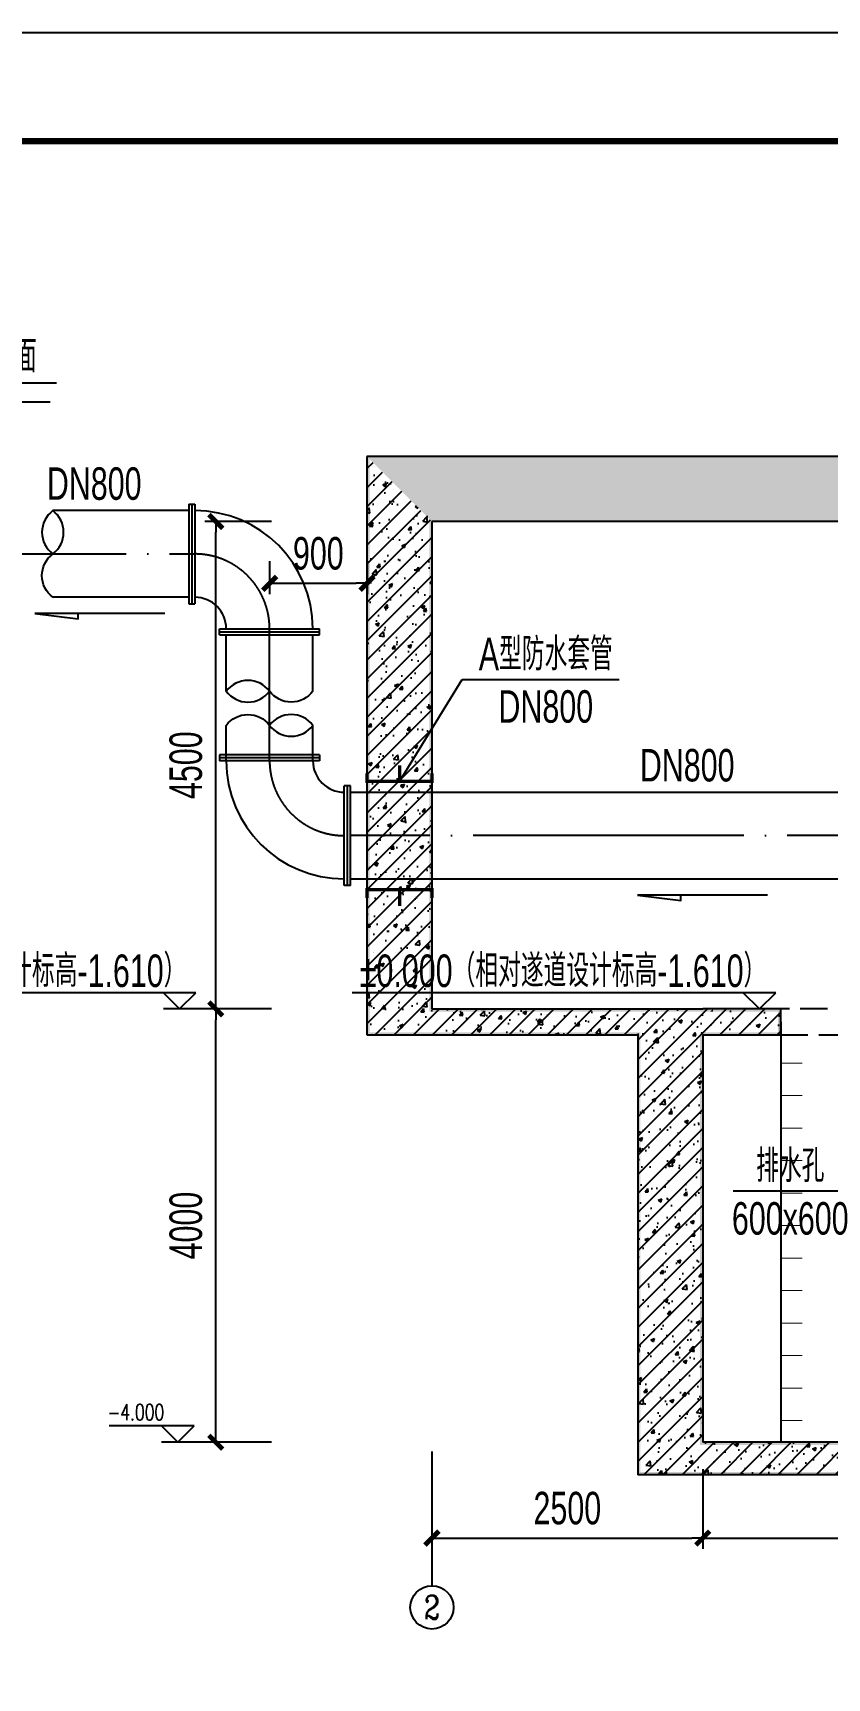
# Model space of a CAD drawing. Extents: x -316592 to 60787, y -138940 to -60306.
# Drawn here: x -6881 to 451, y -92084 to -76897 of the extents above; entities that cross this region are included whole.
import ezdxf
from ezdxf.enums import TextEntityAlignment as Align

# ---------------------------------------------------------------- set-up
doc = ezdxf.new("R2010")
doc.units = 0
doc.header["$LTSCALE"] = 1000
doc.header["$MEASUREMENT"] = 0
doc.linetypes.add('CENTER', pattern=[2.9, 2.5, -0.2, 0, -0.2])
doc.linetypes.add('DASH', pattern=[0.35, 0.25, -0.1])
for name, color, linetype in [('---GPS_废水管_DN', 74, 'Continuous'), ('AXIS', 4, 'Continuous'), ('AXIS_TEXT', 7, 'Continuous'), ('DIM_ELEV', 4, 'Continuous'), ('HIDE_B', 7, 'Continuous'), ('PUB_DIM', 7, 'Continuous'), ('PUB_HATCH', 246, 'Continuous'), ('PUB_TEXT', 7, 'Continuous'), ('PUB_WALL', 9, 'Continuous'), ('WALL', 8, 'Continuous'), ('WINDOW', 8, 'Continuous'), ('WP_CENTER', 11, 'CENTER'), ('WP_D', 4, 'Continuous'), ('WP_D_OTH', 7, 'Continuous'), ('图框', 7, 'Continuous'), ('管道', 4, 'Continuous')]:
    doc.layers.add(name, color=color, linetype=linetype)
doc.styles.add('_TCH_AXIS', font='COMPLEX', dxfattribs={"bigfont": 'GBCBIG'})
doc.styles.add('_TCH_DIM', font='simplex1.shx', dxfattribs={"bigfont": 'hztxt.shx'})
doc.styles.add('COMPLEX', font='COMPLEX')
doc.styles.add('HZ', font='HZTXT_E.SHX', dxfattribs={"width": 0.7, "bigfont": 'HZTXT.SHX'})
doc.dimstyles.new('LZGPS', dxfattribs={"dimscale": 100, "dimtxt": 3, "dimasz": 1, "dimexe": 1, "dimexo": 2, "dimgap": 1.25, "dimtad": 1, "dimdec": 0, "dimzin": 0, "dimdsep": 46, "dimtxsty": 'HZ', "dimblk": '$dimbk', "dimcen": 2, "dimclrd": 256, "dimclre": 256, "dimazin": 0, "dimtfac": 1, "dimtdec": 0, "dimtix": 1, "dimtmove": 2, "dimatfit": 3, "dimfxl": 0, "dimtolj": 1, "dimtzin": 0, "dimarcsym": 0})
pattern_1 = [(45, (-74754.78, -25657.92), (-88.38835, 88.38835), []), (50, (-74754.78, -25657.92), (358.6301, -31.3761), [37.5, -412.5]), (355, (-74754.78, -25657.92), (-69.3757, 376.0961), [30, -330]), (100.4514, (-74724.9, -25660.54), (289.2547, 344.7198), [31.8701, -350.571]), (46.1842, (-74754.78, -25557.92), (533.6205, -82.7595), [56.25, -618.75]), (96.6356, (-74710.3, -25564.8), (467.3314, 487.059), [47.8051, -525.8565]), (351.1842, (-74754.8, -25557.9), (467.331, 487.0593), [45, -495]), (21, (-74704.78, -25582.92), (298.4535, -201.30945), [37.5, -412.5]), (326, (-74704.78, -25582.92), (121.6577, 362.575), [30, -330]), (71.4514, (-74679.9, -25599.7), (420.1113, 161.2652), [31.8701, -350.571]), (37.5, (-74754.78, -25657.92), (6.07993, 166.44693), [0, -326, 0, -335, 0, -331.25]), (7.5, (-74754.78, -25657.92), (131.53477, 197.20586), [0, -191, 0, -318.5, 0, -126.25]), (327.5, (-74866.28, -25657.92), (266.91122, -11.27744), [0, -125, 0, -390, 0, -517.5]), (317.5, (-74916.28, -25657.92), (291.5931, 50.0525), [0, -162.5, 0, -259, 0, -367.5])]

# ---------------------------------------------------------------- blocks, each defined once
blk = doc.blocks.new('$dimbk')
blk.add_line((0, 0), (-1, 0))
blk.add_lwpolyline([(-0.64, -0.64, 0.45, 0.45, 0), (0.64, 0.64, 0.45, 0.45, 0)], format="xyseb")
blk = doc.blocks.new('*D52')
at = {"layer": 'Defpoints', "color": 0}
for p in [(-3197, -89957), (-697, -89957), (-697, -90792)]:
    blk.add_point(p, dxfattribs=at)
at = {"layer": 'PUB_DIM', "lineweight": -2}
for p, q in [((-3197, -90157), (-3197, -90892)), ((-697, -90157), (-697, -90892)), ((-3097, -90792), (-797, -90792))]:
    blk.add_line(p, q, dxfattribs=at)
at = {"layer": 'PUB_DIM', "lineweight": -2, "xscale": 100, "yscale": 100, "zscale": 100, "rotation": 180}
blk.add_blockref('$dimbk', (-3197, -90792), dxfattribs=at)
at = {"layer": 'PUB_DIM', "lineweight": -2, "xscale": 100, "yscale": 100, "zscale": 100}
blk.add_blockref('$dimbk', (-697, -90792), dxfattribs=at)
at = {"layer": 'PUB_DIM', "color": 0, "insert": (-1947, -90517), "char_height": 300, "attachment_point": 5, "style": 'HZ'}
blk.add_mtext('\\A1;2500', dxfattribs=at)
blk = doc.blocks.new('*D53')
at = {"layer": 'Defpoints', "color": 0}
for p in [(-697, -89957), (6803, -89957), (6803, -90792)]:
    blk.add_point(p, dxfattribs=at)
at = {"layer": 'PUB_DIM', "lineweight": -2}
for p, q in [((-697, -90157), (-697, -90892)), ((6803, -90157), (6803, -90892)), ((-597, -90792), (6703, -90792))]:
    blk.add_line(p, q, dxfattribs=at)
at = {"layer": 'PUB_DIM', "lineweight": -2, "xscale": 100, "yscale": 100, "zscale": 100, "rotation": 180}
blk.add_blockref('$dimbk', (-697, -90792), dxfattribs=at)
at = {"layer": 'PUB_DIM', "lineweight": -2, "xscale": 100, "yscale": 100, "zscale": 100}
blk.add_blockref('$dimbk', (6803, -90792), dxfattribs=at)
at = {"layer": 'PUB_DIM', "color": 0, "insert": (3053, -90517), "char_height": 300, "attachment_point": 5, "style": 'HZ'}
blk.add_mtext('\\A1;7500', dxfattribs=at)
blk = doc.blocks.new('*D54')
at = {"layer": 'Defpoints', "color": 0}
for p in [(-5193, -81407), (-4479, -81407), (-4479, -85907)]:
    blk.add_point(p, dxfattribs=at)
at = {"layer": 'PUB_DIM', "lineweight": -2}
for p, q in [((-4679, -81407), (-5293, -81407)), ((-5193, -85807), (-5193, -81507)), ((-4679, -85907), (-5293, -85907))]:
    blk.add_line(p, q, dxfattribs=at)
at = {"layer": 'PUB_DIM', "lineweight": -2, "xscale": 100, "yscale": 100, "zscale": 100}
for p, rotation in [((-5193, -81407), 90), ((-5193, -85907), 270)]:
    blk.add_blockref('$dimbk', p, dxfattribs=dict(at, rotation=rotation))
at = {"layer": 'PUB_DIM', "color": 0, "insert": (-5468, -83657), "char_height": 300, "attachment_point": 5, "rotation": 90, "style": 'HZ'}
blk.add_mtext('\\A1;4500', dxfattribs=at)
blk = doc.blocks.new('*D55')
at = {"layer": 'Defpoints', "color": 0}
for p in [(-5193, -85907), (-4479, -85907), (-4479, -89907)]:
    blk.add_point(p, dxfattribs=at)
at = {"layer": 'PUB_DIM', "lineweight": -2}
for p, q in [((-4679, -85907), (-5293, -85907)), ((-5193, -89807), (-5193, -86007)), ((-4679, -89907), (-5293, -89907))]:
    blk.add_line(p, q, dxfattribs=at)
at = {"layer": 'PUB_DIM', "lineweight": -2, "xscale": 100, "yscale": 100, "zscale": 100}
for p, rotation in [((-5193, -85907), 90), ((-5193, -89907), 270)]:
    blk.add_blockref('$dimbk', p, dxfattribs=dict(at, rotation=rotation))
at = {"layer": 'PUB_DIM', "color": 0, "insert": (-5468, -87907), "char_height": 300, "attachment_point": 5, "rotation": 90, "style": 'HZ'}
blk.add_mtext('\\A1;4000', dxfattribs=at)
blk = doc.blocks.new('_AXISO')
blk.add_circle((0, 0), 0.5)
at = {"layer": 'AXIS_TEXT', "style": 'COMPLEX', "width": 1.041667}
blk.add_attdef('A', text='', height=0.56, dxfattribs=at).set_placement((-0.25, -0.28), (0.25, -0.28), align=Align.FIT)
blk = doc.blocks.new('$BG_1')
blk.add_lwpolyline([(10.23, 1.77), (-1.77, 1.77), (0, 0), (1.77, 1.77)])
at = {"style": 'HZ', "width": 0.7}
blk.add_attdef('BG', text='', height=2.5, dxfattribs=at).set_placement((4.22, 2.77), align=Align.CENTER)
blk = doc.blocks.new('*D93')
at = {"layer": '---GPS_废水管_DN', "lineweight": -2}
for p, q in [((-4696, -81772), (-4696, -82078)), ((-3796, -81772), (-3796, -82078)), ((-4596, -81978), (-3896, -81978))]:
    blk.add_line(p, q, dxfattribs=at)
at = {"layer": 'Defpoints', "color": 0}
for p in [(-4696, -81572), (-3796, -81572), (-3796, -81978)]:
    blk.add_point(p, dxfattribs=at)
at = {"layer": '---GPS_废水管_DN', "lineweight": -2, "xscale": 100, "yscale": 100, "zscale": 100, "rotation": 180}
blk.add_blockref('$dimbk', (-4696, -81978), dxfattribs=at)
at = {"layer": '---GPS_废水管_DN', "lineweight": -2, "xscale": 100, "yscale": 100, "zscale": 100}
blk.add_blockref('$dimbk', (-3796, -81978), dxfattribs=at)
at = {"layer": '---GPS_废水管_DN', "color": 0, "insert": (-4246, -81703), "char_height": 300, "attachment_point": 5, "style": 'HZ'}
blk.add_mtext('\\A1;900', dxfattribs=at)
blk = doc.blocks.new('_ARROW2')
blk.add_line((-600, 0), (600, 0))
blk.add_lwpolyline([(600, 0), (202, 50), (202, 0)])
blk.add_solid([(202, 50), (202, 0), (600, 0), (202, 50)])

msp = doc.modelspace()

# ---------------------------------------------------------------- hatches: boundary and pattern name
at = {"layer": 'PUB_HATCH'}
h = msp.add_hatch(dxfattribs=at)
h.set_pattern_fill('钢筋混凝土', color=256, scale=50, style=0)
h.set_pattern_definition(pattern_1)
h.paths.add_polyline_path([(-3196.8, -81407), (-3796.8, -80807), (-3796.8, -86147), (-3771.8, -86122), (-3221.8, -85932), (-3196.8, -85907)])
h = msp.add_hatch(dxfattribs=at)
h.set_pattern_fill('钢筋混凝土', color=256, scale=50, style=0)
h.set_pattern_definition(pattern_1)
h.paths.add_polyline_path([(6803.2, -81407), (7403.2, -80807), (-3796.8, -80807), (-3196.8, -81407)])
h = msp.add_hatch(dxfattribs=at)
h.set_pattern_fill('钢筋混凝土', color=256, scale=50, style=0)
h.set_pattern_definition(pattern_1)
h.paths.add_polyline_path([(-3221.8, -85932), (-3771.8, -86122), (-3796.8, -86147), (-1296.8, -86147), (-1271.8, -86122), (-896.8, -86067), (-696.8, -85932), (-696.8, -85907), (-3196.8, -85907)])
h = msp.add_hatch(dxfattribs=at)
h.set_pattern_fill('钢筋混凝土', color=256, scale=50, style=0)
h.set_pattern_definition(pattern_1)
h.paths.add_polyline_path([(-721.8, -86122), (-696.8, -86147), (23.7, -86147), (23.7, -85907), (-696.8, -85907), (-696.8, -85932), (-896.8, -86067)])
h = msp.add_hatch(dxfattribs=at)
h.set_pattern_fill('钢筋混凝土', color=256, scale=50, style=0)
h.set_pattern_definition(pattern_1)
h.paths.add_polyline_path([(-896.8, -86067), (-1271.8, -86122), (-1296.8, -86147), (-1296.8, -90207), (-1271.8, -90182), (-721.8, -89932), (-696.8, -89907), (-696.8, -86147), (-721.8, -86122)])
h = msp.add_hatch(dxfattribs=at)
h.set_pattern_fill('钢筋混凝土', color=256, scale=50, style=0)
h.set_pattern_definition(pattern_1)
h.paths.add_polyline_path([(7003.2, -90007), (6828.2, -89932), (6803.2, -89907), (-696.8, -89907), (-721.8, -89932), (-1271.8, -90182), (-1296.8, -90207), (6803.2, -90207), (6803.2, -90182)])
at = {"layer": 'PUB_WALL'}
for points in [[(-3796.8, -80807), (-3796.8, -86147), (-3771.8, -86122), (-3771.8, -80832)], [(7403.2, -80807), (-3796.8, -80807), (-3771.8, -80832), (7378.2, -80832)], [(-3196.8, -81407), (-3196.8, -85907), (-3221.8, -85932), (-3221.8, -81382)], [(6803.2, -81407), (-3196.8, -81407), (-3221.8, -81382), (6828.2, -81382)], [(-3196.8, -85907), (-696.8, -85907), (-696.8, -85932), (-3221.8, -85932)], [(23.7, -85907), (-696.8, -85907), (-696.8, -85932), (-1.3, -85932)], [(-602.6, -85907), (-602.6, -85907), (-627.6, -85932), (-602.6, -85932)], [(23.7, -86147), (23.7, -85907), (-1.3, -85932), (-1.3, -86122)], [(-3796.8, -86147), (-1296.8, -86147), (-1271.8, -86122), (-3771.8, -86122)], [(-1296.8, -86147), (-1296.8, -90207), (-1271.8, -90182), (-1271.8, -86122)], [(-696.8, -86147), (-696.8, -89907), (-721.8, -89932), (-721.8, -86122)], [(-696.8, -86147), (23.7, -86147), (-1.3, -86122), (-721.8, -86122)], [(6803.2, -89907), (-696.8, -89907), (-721.8, -89932), (6828.2, -89932)], [(6803.2, -90207), (-1296.8, -90207), (-1271.8, -90182), (6803.2, -90182)]]:
    msp.add_hatch(color=256, dxfattribs=at).paths.add_polyline_path(points)

# ---------------------------------------------------------------- linework, layer by layer
at = {"layer": '---GPS_废水管_DN'}
for p, q in [((-3495.9, -83807, -1800), (-2917.3, -82864.7, -1800)), ((-2917.3, -82864.7, -1800), (-1467.8, -82864.7, -1800)), ((614.6, -87590.4), (-415.4, -87590.4))]:
    msp.add_line(p, q, dxfattribs=at)
for points in [[(-6697, -82107, -0.5), (-6697, -81707, 0.5), (-6697, -81307, 0.5), (-6697, -81707, 0.5)], [(-4295.9, -82974.2, -0.5), (-4695.9, -82974.2, 0.5), (-5095.9, -82974.2, 0.5), (-4695.9, -82974.2, 0.5)], [(-5095.9, -83289.4, -0.5), (-4695.9, -83289.4, 0.5), (-4295.9, -83289.4, 0.5), (-4695.9, -83289.4, 0.5)]]:
    msp.add_lwpolyline(points, format="xyb", dxfattribs=at)
msp.add_line((23.7, -86027), (23.7, -89907))
msp.add_lwpolyline([(11847.8, -106596.8), (11847.8, -76896.8), (-30152.2, -76896.8), (-30152.2, -106596.8)], close=True)
at = {"const_width": 10}
for points in [[(23.7, -86407), (223.7, -86407)], [(23.7, -86707), (223.7, -86707)], [(23.7, -87007), (223.7, -87007)], [(23.7, -87307), (223.7, -87307)], [(23.7, -87607), (223.7, -87607)], [(23.7, -87907), (223.7, -87907)], [(23.7, -88207), (223.7, -88207)], [(23.7, -88507), (223.7, -88507)], [(23.7, -88807), (223.7, -88807)], [(23.7, -89107), (223.7, -89107)], [(23.7, -89407), (223.7, -89407)], [(23.7, -89707), (223.7, -89707)]]:
    msp.add_lwpolyline(points, dxfattribs=at)
at = {"layer": 'AXIS'}
msp.add_line((-3196.8, -89991.8), (-3196.8, -91231.4), dxfattribs=at)
at = {"layer": 'DIM_ELEV'}
for p, q in [((-5376.2, -85757), (-9301.2, -85757)), ((-5526.2, -85907), (-5676.2, -85757)), ((-5526.2, -85907), (-5376.2, -85757)), ((-22.7, -85757), (-3933.9, -85757)), ((-172.7, -85907), (-322.7, -85757)), ((-172.7, -85907), (-22.7, -85757)), ((-5176.2, -85907), (-5676.2, -85907)), ((-5393.2, -89757), (-6175.7, -89757)), ((-5543.2, -89907), (-5693.2, -89757)), ((-5543.2, -89907), (-5393.2, -89757)), ((-5193.2, -89907), (-5693.2, -89907))]:
    msp.add_line(p, q, dxfattribs=at)
at = {"layer": 'HIDE_B', "flags": 128}
msp.add_lwpolyline([(-27152.2, -104596.8), (-27152.2, -104596.8), (-27152.2, -104596.8), (-27152.2, -77896.8), (-27152.2, -77896.8), (-27152.2, -77896.8), (10847.8, -77896.8), (10847.8, -77896.8), (10847.8, -77896.8), (10847.8, -77896.8), (10847.8, -77896.8), (10847.8, -77896.8), (10847.8, -104596.8), (10847.8, -104596.8), (-27152.2, -104596.8)], close=True, dxfattribs=at)
at = {"layer": 'WALL'}
for p, q in [((-3796.8, -80807), (-3796.8, -86147)), ((7403.2, -80807), (-3796.8, -80807)), ((-3196.8, -81407), (-3196.8, -85907)), ((6803.2, -81407), (-3196.8, -81407)), ((-3196.8, -85907), (-696.8, -85907)), ((23.7, -85907), (-696.8, -85907)), ((-602.6, -85907), (-602.6, -85907)), ((23.7, -86147), (23.7, -85907)), ((-3796.8, -86147), (-1296.8, -86147)), ((-1296.8, -86147), (-1296.8, -90207)), ((-696.8, -86147), (-696.8, -89907)), ((-696.8, -86147), (23.7, -86147)), ((6803.2, -89907), (-696.8, -89907)), ((6803.2, -90207), (-1296.8, -90207))]:
    msp.add_line(p, q, dxfattribs=at)
at = {"layer": 'WINDOW', "linetype": 'DASH'}
for p, q in [((5703.7, -85907), (23.7, -85907)), ((23.7, -86147), (5703.7, -86147))]:
    msp.add_line(p, q, dxfattribs=at)
at = {"layer": 'WP_CENTER', "color": 246}
for p, q in [((-8518.6, -81707), (-5385.9, -81707)), ((-4695.9, -83617), (-4695.9, -82397)), ((5484, -84307), (-3949.9, -84307))]:
    msp.add_line(p, q, dxfattribs=at)
for centre, start, end in [((-5385.9, -82397), 0, 90), ((-4005.9, -83617), 180, 270)]:
    msp.add_arc(centre, 690, start, end, dxfattribs=at)
at = {"layer": 'WP_D'}
for p, q in [((-5095.9, -82974.2), (-5095.9, -82453)), ((-4295.9, -82974.2), (-4295.9, -82453)), ((-5095.9, -83617), (-5095.9, -83289.4)), ((-4295.9, -83617), (-4295.9, -83289.4))]:
    msp.add_line(p, q, dxfattribs=at)
for centre, radius, start, end in [((-5385.9, -82397), 1090, 0, 90), ((-5385.9, -82397), 290, 0, 90), ((-4005.9, -83617), 1090, 180, 270), ((-4005.9, -83617), 290, 180, 270)]:
    msp.add_arc(centre, radius, start, end, dxfattribs=at)
at = {"layer": 'WP_D_OTH', "const_width": 30, "elevation": -1800}
for points in [[(-3495.9, -83807), (-3495.9, -83657)], [(-3795.9, -83732), (-3795.9, -83807), (-3195.9, -83807), (-3195.9, -83732)], [(-3795.9, -84882), (-3795.9, -84807), (-3195.9, -84807), (-3195.9, -84882)], [(-3495.9, -84807), (-3495.9, -84957)]]:
    msp.add_lwpolyline(points, dxfattribs=at)
at = {"layer": '图框', "linetype": 'Continuous', "const_width": 60}
msp.add_lwpolyline([(10847.8, -77896.8), (-27152.2, -77896.8), (-27152.2, -105596.8), (10847.8, -105596.8), (10847.8, -77896.8)], dxfattribs=at)
at = {"layer": '管道'}
for p, q in [((-6721.6, -80307), (-8291.4, -80307)), ((-5441.9, -81246), (-5413.9, -81246)), ((-5441.9, -81246), (-5441.9, -82168)), ((-5413.9, -81246), (-5385.9, -81246)), ((-5413.9, -81246), (-5413.9, -82168)), ((-5413.9, -81246), (-5413.9, -82168)), ((-5385.9, -81246), (-5385.9, -82168)), ((-5441.9, -81307), (-6697, -81307)), ((-5441.9, -82107), (-6697, -82107)), ((-5441.9, -82168), (-5413.9, -82168)), ((-5413.9, -82168), (-5385.9, -82168)), ((-5156.9, -82425), (-5156.9, -82397)), ((-5156.9, -82397), (-4234.9, -82397)), ((-5156.9, -82425), (-4234.9, -82425)), ((-5156.9, -82453), (-5156.9, -82425)), ((-5156.9, -82425), (-4234.9, -82425)), ((-5156.9, -82453), (-4234.9, -82453)), ((-4234.9, -82425), (-4234.9, -82397)), ((-4234.9, -82453), (-4234.9, -82425)), ((-5156.9, -83561), (-5156.9, -83589)), ((-4234.9, -83561), (-5156.9, -83561)), ((-5156.9, -83589), (-5156.9, -83617)), ((-4234.9, -83589), (-5156.9, -83589)), ((-4234.9, -83589), (-5156.9, -83589)), ((-4234.9, -83617), (-5156.9, -83617)), ((-4234.9, -83561), (-4234.9, -83589)), ((-4234.9, -83589), (-4234.9, -83617)), ((-3977.9, -83846), (-4005.9, -83846)), ((-4005.9, -84768), (-4005.9, -83846)), ((-3977.9, -84768), (-3977.9, -83846)), ((-3949.9, -83846), (-3977.9, -83846)), ((-3977.9, -84768), (-3977.9, -83846)), ((-3949.9, -84768), (-3949.9, -83846)), ((-3949.9, -83907), (557.7, -83907)), ((-3949.9, -84707), (557.7, -84707)), ((-3977.9, -84768), (-4005.9, -84768)), ((-3949.9, -84768), (-3977.9, -84768))]:
    msp.add_line(p, q, dxfattribs=at)

# ---------------------------------------------------------------- block references
at = {"layer": '---GPS_废水管_DN'}
ref = msp.add_blockref('$BG_1', (-7687.3, -80307), dxfattribs=dict(at, xscale=100, yscale=100, zscale=100))
ref.add_attrib('BG', '室外地面', dxfattribs={"layer": '0', "height": 300, "style": 'HZ', "width": 0.7}).set_placement((-7265.1, -80030.2), align=Align.CENTER)
at = {"layer": '---GPS_废水管_DN', "rotation": 179.9999999999988}
for p in [(-6262.3, -82257), (-697.9, -84857)]:
    msp.add_blockref('_ARROW2', p, dxfattribs=at)
at = {"layer": 'AXIS'}
ref = msp.add_blockref('_AXISO', (-3196.8, -91431.4), dxfattribs=dict(at, xscale=400, yscale=400, zscale=400))
ref.add_attrib('A', '2', dxfattribs={"layer": 'AXIS_TEXT', "height": 219.2, "style": '_TCH_AXIS'}).set_placement((-3269.8, -91541), (-3123.7, -91541), align=Align.FIT)

# ---------------------------------------------------------------- texts
at = {"layer": '---GPS_废水管_DN', "style": 'HZ', "width": 0.7}
for p in [(-6315, -81057), (-840.7, -83657)]:
    msp.add_text('DN800', height=300, rotation=360, dxfattribs=at).set_placement(p, align=Align.MIDDLE)
for s, p in [('A型防水套管', (-2145.9, -82614.7, -1800)), ('DN800', (-2145.9, -83114.7, -1800)), ('排水孔', (111, -87340.4)), ('600x600', (111, -87840.4))]:
    msp.add_text(s, height=300, dxfattribs=at).set_placement(p, align=Align.MIDDLE)
msp.add_text('%%P0.000（相对遂道设计标高-1.610）', height=300, dxfattribs=at).set_placement((-3863.1, -85704.5))
at = {"layer": 'PUB_TEXT'}
for s, height, style, width, p in [('%%P0.000（相对遂道设计标高-1.610）', 300, 'HZ', 0.7, (-9216.7, -85704.5)), ('-4.000', 148.75, '_TCH_DIM', 0.705882, (-6190.7, -89704.5))]:
    msp.add_text(s, height=height, dxfattribs=dict(at, style=style, width=width)).set_placement(p)

# ---------------------------------------------------------------- dimensions: what is measured, and where the dimension line sits
at = {"layer": '---GPS_废水管_DN'}
dim = msp.add_linear_dim(base=(-3795.9, -81978), p1=(-4695.9, -81571.9), p2=(-3795.9, -81571.9), dimstyle='LZGPS', dxfattribs=at)
dim.commit()
dim.dimension.update_dxf_attribs({"geometry": '*D93', "text_midpoint": (-4245.9, -81703)})
at = {"layer": 'PUB_DIM'}
for p1, p2, distance, picture, middle in [((-4478.9, -85907), (-4478.9, -81407), 714.3, '*D54', (-5468.2, -83657)), ((-4478.9, -89907), (-4478.9, -85907), 714.3, '*D55', (-5468.2, -87907)), ((-3196.8, -89956.6), (-696.8, -89956.6), -835.4, '*D52', (-1946.8, -90517)), ((-696.8, -89956.6), (6803.2, -89956.6), -835.4, '*D53', (3053.2, -90517))]:
    dim = msp.add_aligned_dim(p1=p1, p2=p2, distance=distance, dimstyle='LZGPS', dxfattribs=at)
    dim.commit()
    dim.dimension.update_dxf_attribs({"geometry": picture, "text_midpoint": middle})

doc.saveas('drawing.dxf')
